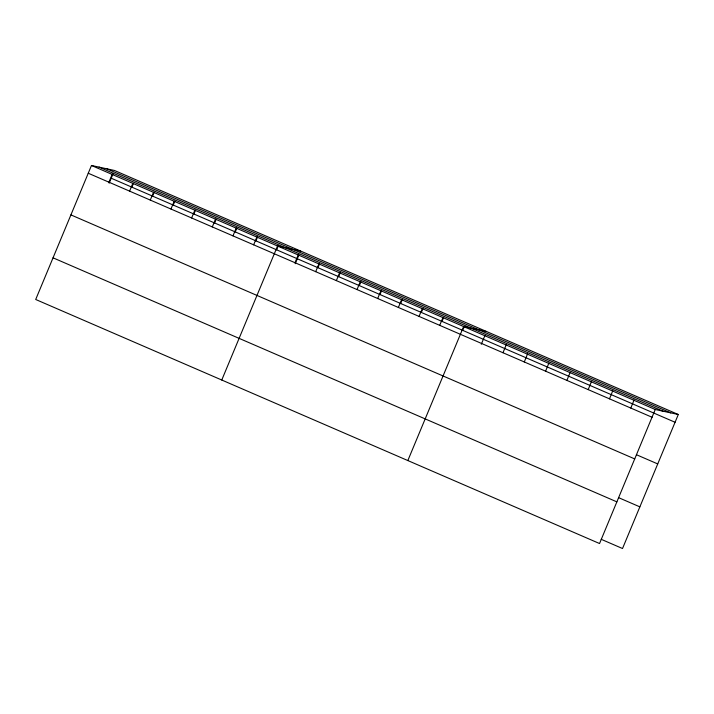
<?xml version="1.0" encoding="UTF-8"?>
<svg xmlns="http://www.w3.org/2000/svg" width="714" height="714" viewBox="0 0 714 714"><rect width="100%" height="100%" fill="white"/><g stroke="black" fill="none" stroke-linecap="round" stroke-linejoin="round"><path stroke-width="1.07" d="M601.215 539.302L622.519 548.522L678.3 414.513L114.454 170.468L91.481 165.478L35.7 299.487L599.546 543.533L655.381 409.176M108.93 182.186L112.16 174.421M109.162 183.186L113.24 173.377M129.6 191.129L132.831 183.373M131.894 187.175L133.509 183.293M150.279 200.081L153.51 192.325M152.573 196.118L154.188 192.244M170.949 209.023L174.18 201.268M173.243 205.07L174.859 201.196M191.629 217.975L194.86 210.219M193.922 214.022L195.538 210.139M212.299 226.927L215.53 219.171M214.593 222.964L216.208 219.091M232.978 235.87L236.2 228.114M235.272 231.916L236.887 228.034M253.648 244.822L256.879 237.066M255.942 240.868L257.558 236.986M221.768 380.018L277.55 246.009L300.523 251.007M276.621 249.811L278.237 245.937M294.998 262.716L298.229 254.96M295.23 263.716L298.907 254.88M315.677 271.668L318.899 263.912M317.971 267.705L319.577 263.832M336.348 280.611L339.578 272.855M338.641 276.657L340.257 272.775M357.018 289.563L360.249 281.807M359.32 285.609L360.927 281.727M377.697 298.506L380.928 290.75M379.991 294.552L381.606 290.678M398.367 307.457L401.598 299.702M400.661 303.504L402.277 299.621M419.047 316.409L422.277 308.653M421.34 312.446L422.956 308.573M439.717 325.352L442.948 317.596M442.011 321.398L443.626 317.516M407.837 460.557L463.627 326.548L486.591 331.537M462.69 330.35L464.305 326.468M481.298 344.255L484.976 335.419M502.995 352.743L506.28 344.639M524.299 361.962L527.575 353.858M545.594 371.182L548.879 363.078M566.898 380.401L570.183 372.297M588.202 389.621L591.478 381.517M609.497 398.84L612.782 390.736M630.801 408.06L634.086 399.956M678.3 414.513L655.327 409.524L91.481 165.478M106.868 168.825L670.723 412.862M99.059 167.121L662.913 411.166M111.223 178.223L675.069 422.269M88.25 173.234L652.105 417.279M636.424 454.711L657.728 463.93M70.909 214.896L634.764 458.941M618.556 497.64L639.86 506.86M53.041 257.825L616.887 501.871"/></g></svg>
